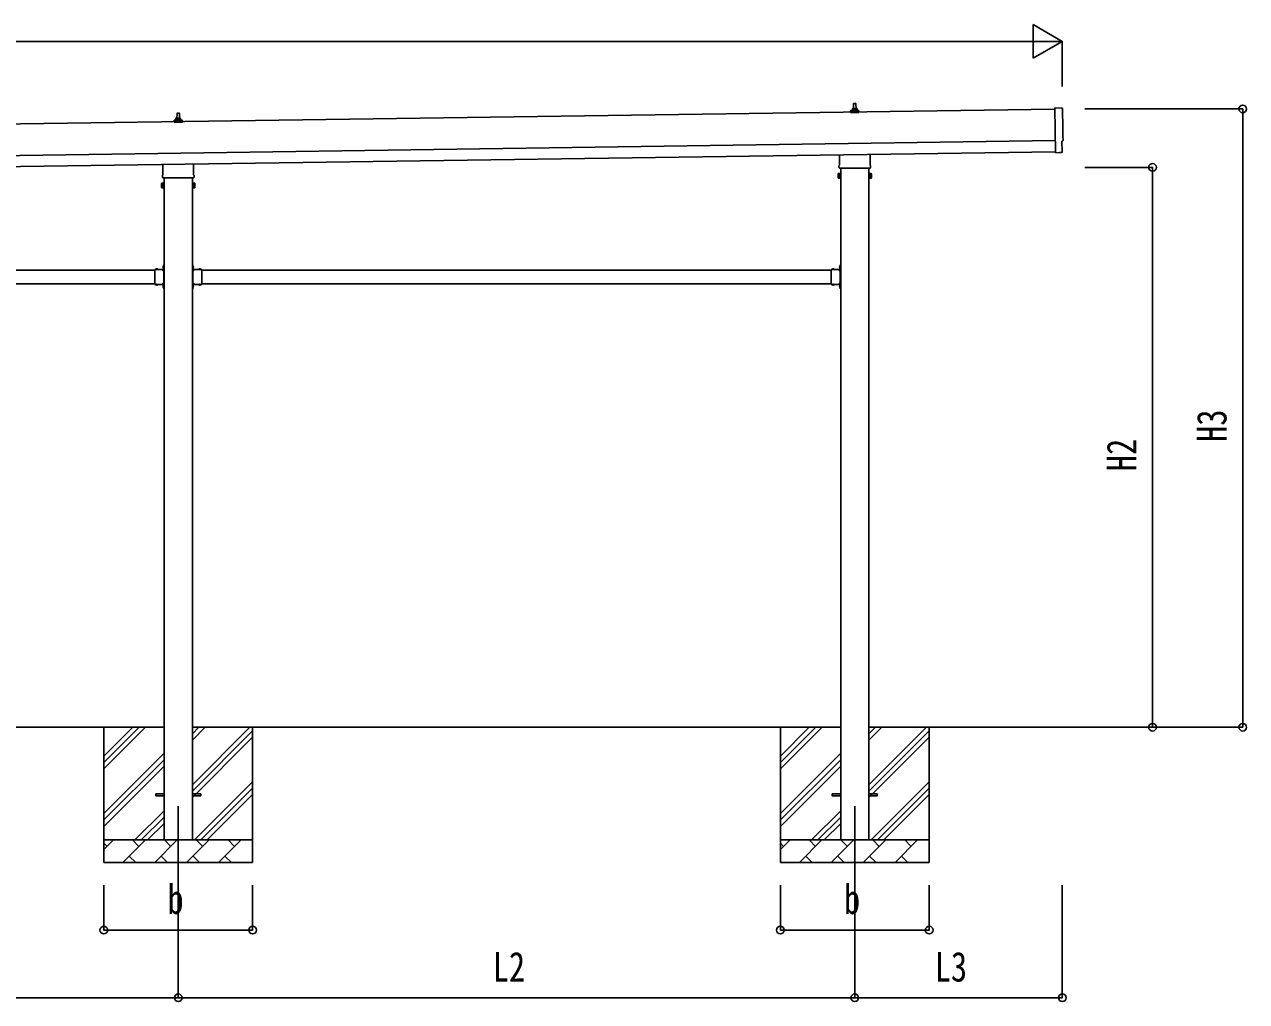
# Model space of a CAD drawing. Units: millimetres, scale not verified. Extents: x -16820 to 16820, y -11880 to 11880.
# Drawn here: x -904 to 4515, y -6418 to -2083 of the extents above; entities that cross this region are included whole.
import ezdxf
from ezdxf.enums import TextEntityAlignment as Align

# ---------------------------------------------------------------- set-up
doc = ezdxf.new("R2010")
doc.units = ezdxf.units.MM
doc.header["$LTSCALE"] = 60
for name, color, linetype in [('0-4_YKK_12', 2, 'Continuous'), ('0-5_YKK_13', 4, 'Continuous'), ('0-6_YKK_A1', 4, 'Continuous'), ('0-7_YKK_D', 6, 'Continuous')]:
    doc.layers.add(name, color=color, linetype=linetype)
doc.styles.add('ＭＳ ゴシック', font='')
doc.styles.get('ＭＳ ゴシック').set_extended_font_data('MS Gothic')

msp = doc.modelspace()

# ---------------------------------------------------------------- linework, layer by layer
at = {"layer": '0-4_YKK_12'}
for p, q in [((-222.35, -5551.19), (-222.35, -6051.19)), ((2777.65, -5551.19), (2777.65, -6051.19))]:
    msp.add_line(p, q, dxfattribs=at)
at = {"layer": '0-5_YKK_13'}
for p, q in [((2771.65, -2458.35), (2772.38, -2434.83)), ((2773.38, -2433.85), (2781.93, -2433.85)), ((2782.93, -2434.83), (2783.65, -2458.35)), ((-228.35, -2501.21), (-227.62, -2477.69)), ((-226.62, -2476.71), (-218.07, -2476.71)), ((-217.07, -2477.69), (-216.35, -2501.21)), ((2759.4, -2473.85), (2759.4, -2466.14)), ((2795.9, -2473.85), (2759.4, -2473.85)), ((2759.79, -2465.35), (2795.52, -2465.35)), ((2760.17, -2465.17), (2766.89, -2463.54)), ((2767.27, -2463.35), (2788.04, -2463.35)), ((2767.65, -2462.57), (2767.65, -2458.35)), ((2768.65, -2458.35), (2786.65, -2458.35)), ((2787.65, -2462.57), (2787.65, -2458.35)), ((2795.14, -2465.17), (2788.42, -2463.54)), ((2795.9, -2473.85), (2795.9, -2466.14)), ((-240.6, -2516.71), (-240.6, -2509)), ((-204.1, -2516.71), (-240.6, -2516.71)), ((-240.21, -2508.21), (-204.48, -2508.21)), ((-239.83, -2508.03), (-233.11, -2506.4)), ((-232.73, -2506.21), (-211.96, -2506.21)), ((-232.35, -2505.42), (-232.35, -2501.21)), ((-231.35, -2501.21), (-213.35, -2501.21)), ((-212.35, -2505.42), (-212.35, -2501.21)), ((-204.86, -2508.03), (-211.58, -2506.4)), ((-204.1, -2516.71), (-204.1, -2509)), ((3667.8, -2651.27), (3667.81, -2652.27)), ((3687.44, -2651.99), (3694.36, -2651.53)), ((-290.65, -2750.7), (-290.65, -2705.05)), ((-154.05, -2703.1), (-154.05, -2750.7)), ((2709.35, -2707.84), (2709.35, -2662.2)), ((2845.95, -2660.24), (2845.95, -2707.84)), ((-292.35, -2759.47), (-292.35, -2753.97)), ((-154.41, -2762.97), (-290.28, -2762.97)), ((-152.35, -2753.97), (-152.35, -2759.47)), ((2703.65, -2746.12), (2704.41, -2744.8)), ((2703.65, -2746.12), (2703.65, -2763.12)), ((2703.65, -2763.12), (2704.41, -2764.43)), ((2710.65, -2749.71), (2704.41, -2749.71)), ((2710.65, -2759.52), (2704.41, -2759.52)), ((2707.65, -2716.62), (2707.65, -2711.12)), ((2845.59, -2720.12), (2709.72, -2720.12)), ((2713.15, -2763.82), (2710.65, -2763.82)), ((2842.15, -2763.82), (2844.65, -2763.82)), ((2844.65, -2749.71), (2850.89, -2749.71)), ((2844.65, -2759.52), (2850.89, -2759.52)), ((2847.65, -2711.12), (2847.65, -2716.62)), ((2851.65, -2746.12), (2850.89, -2744.8)), ((2851.65, -2763.12), (2850.89, -2764.43)), ((2851.65, -2746.12), (2851.65, -2763.12)), ((-296.35, -2788.97), (-295.59, -2787.66)), ((-296.35, -2788.97), (-296.35, -2805.97)), ((-296.35, -2805.97), (-295.59, -2807.29)), ((-289.35, -2792.57), (-295.59, -2792.57)), ((-289.35, -2802.38), (-295.59, -2802.38)), ((-289.35, -2807.29), (-295.59, -2807.29)), ((-286.85, -2806.67), (-289.35, -2806.67)), ((-157.85, -2806.67), (-155.35, -2806.67)), ((-155.35, -2792.57), (-149.11, -2792.57)), ((-155.35, -2802.38), (-149.11, -2802.38)), ((-155.35, -2807.29), (-149.11, -2807.29)), ((-148.35, -2788.97), (-149.11, -2787.66)), ((-148.35, -2805.97), (-149.11, -2807.29)), ((-148.35, -2788.97), (-148.35, -2805.97)), ((2710.65, -2764.43), (2704.41, -2764.43)), ((2844.65, -2764.43), (2850.89, -2764.43)), ((-326.85, -3170.19), (-326.85, -3236.19)), ((-326.85, -3170.19), (-286.85, -3170.19)), ((-323.75, -3169.68), (-323.75, -3170.19)), ((-323.75, -3170.19), (-311.95, -3170.19)), ((-287.36, -3154.29), (-286.85, -3154.29)), ((-286.85, -3150.19), (-284.85, -3150.19)), ((-286.85, -3150.19), (-286.85, -3170.19)), ((-286.85, -3154.29), (-286.85, -3166.09)), ((-284.85, -3157.19), (-286.85, -3157.19)), ((-284.85, -3163.19), (-286.85, -3163.19)), ((-286.85, -3174.19), (-286.85, -3232.19)), ((-284.85, -3150.19), (-284.85, -3170.19)), ((-157.85, -3150.19), (-159.85, -3150.19)), ((-159.85, -3150.19), (-159.85, -3170.19)), ((-159.85, -3157.19), (-157.85, -3157.19)), ((-159.85, -3163.19), (-157.85, -3163.19)), ((-157.85, -3150.19), (-157.85, -3170.19)), ((-157.34, -3154.29), (-157.85, -3154.29)), ((-157.85, -3154.29), (-157.85, -3166.09)), ((-117.85, -3170.19), (-157.85, -3170.19)), ((-157.85, -3174.19), (-157.85, -3232.19)), ((-120.95, -3170.19), (-132.75, -3170.19)), ((-120.95, -3169.68), (-120.95, -3170.19)), ((-117.85, -3170.19), (-117.85, -3236.19)), ((2673.15, -3170.19), (2673.15, -3236.19)), ((2673.15, -3170.19), (2713.15, -3170.19)), ((2676.25, -3169.68), (2676.25, -3170.19)), ((2676.25, -3170.19), (2688.05, -3170.19)), ((2712.64, -3154.29), (2713.15, -3154.29)), ((2713.15, -3150.19), (2715.15, -3150.19)), ((2713.15, -3150.19), (2713.15, -3170.19)), ((2713.15, -3154.29), (2713.15, -3166.09)), ((2715.15, -3157.19), (2713.15, -3157.19)), ((2715.15, -3163.19), (2713.15, -3163.19)), ((2713.15, -3174.19), (2713.15, -3232.19)), ((2715.15, -3150.19), (2715.15, -3170.19)), ((-326.85, -3236.19), (-286.85, -3236.19)), ((-323.75, -3236.7), (-323.75, -3236.19)), ((-323.75, -3236.19), (-311.95, -3236.19)), ((-286.85, -3234.19), (-290.85, -3234.19)), ((-287.36, -3240.29), (-286.85, -3240.29)), ((-286.85, -3236.19), (-286.85, -3256.19)), ((-286.85, -3240.29), (-286.85, -3252.09)), ((-284.85, -3243.19), (-286.85, -3243.19)), ((-284.85, -3249.19), (-286.85, -3249.19)), ((-284.85, -3236.19), (-284.85, -3256.19)), ((-159.85, -3236.19), (-159.85, -3256.19)), ((-159.85, -3243.19), (-157.85, -3243.19)), ((-159.85, -3249.19), (-157.85, -3249.19)), ((-157.85, -3234.19), (-153.85, -3234.19)), ((-157.85, -3236.19), (-157.85, -3256.19)), ((-117.85, -3236.19), (-157.85, -3236.19)), ((-157.34, -3240.29), (-157.85, -3240.29)), ((-157.85, -3240.29), (-157.85, -3252.09)), ((-120.95, -3236.19), (-132.75, -3236.19)), ((-120.95, -3236.7), (-120.95, -3236.19)), ((2673.15, -3236.19), (2713.15, -3236.19)), ((2676.25, -3236.7), (2676.25, -3236.19)), ((2676.25, -3236.19), (2688.05, -3236.19)), ((2713.15, -3234.19), (2709.15, -3234.19)), ((2712.64, -3240.29), (2713.15, -3240.29)), ((2713.15, -3236.19), (2713.15, -3256.19)), ((2713.15, -3240.29), (2713.15, -3252.09)), ((2715.15, -3243.19), (2713.15, -3243.19)), ((2715.15, -3249.19), (2713.15, -3249.19)), ((2715.15, -3236.19), (2715.15, -3256.19)), ((-286.85, -3256.19), (-284.85, -3256.19)), ((-157.85, -3256.19), (-159.85, -3256.19)), ((2713.15, -3256.19), (2715.15, -3256.19)), ((-322.35, -5496.69), (-284.85, -5496.69)), ((-322.35, -5505.69), (-322.35, -5496.69)), ((-322.35, -5505.69), (-284.85, -5505.69)), ((-159.85, -5496.69), (-122.35, -5496.69)), ((-159.85, -5505.69), (-122.35, -5505.69)), ((-122.35, -5505.69), (-122.35, -5496.69)), ((2677.65, -5496.69), (2715.15, -5496.69)), ((2677.65, -5505.69), (2677.65, -5496.69)), ((2677.65, -5505.69), (2715.15, -5505.69)), ((2840.15, -5496.69), (2877.65, -5496.69)), ((2840.15, -5505.69), (2877.65, -5505.69)), ((2877.65, -5505.69), (2877.65, -5496.69))]:
    msp.add_line(p, q, dxfattribs=at)
for points in [[(3696.56, -2454.64), (3664.97, -2453.44), (3667.8, -2651.27)], [(3686.69, -2651.73), (3686.02, -2651.11), (3667.81, -2652.28)], [(3697.15, -2648.5), (3696.48, -2601.48), (3697.08, -2601.47)], [(2710.65, -2764.43), (2710.65, -2744.8), (2704.41, -2744.8)], [(2710.65, -2763.82), (2710.65, -2745.42), (2713.15, -2745.42)], [(2844.65, -2763.82), (2844.65, -2745.42), (2842.15, -2745.42)], [(2844.65, -2764.43), (2844.65, -2744.8), (2850.89, -2744.8)], [(-289.35, -2807.29), (-289.35, -2787.66), (-295.59, -2787.66)], [(-289.35, -2806.67), (-289.35, -2788.27), (-286.85, -2788.27)], [(-155.35, -2806.67), (-155.35, -2788.27), (-157.85, -2788.27)], [(-155.35, -2807.29), (-155.35, -2787.66), (-149.11, -2787.66)], [(-323.75, -3169.68), (-311.95, -3169.68), (-311.95, -3170.19)], [(-320.35, -3167.58), (-318.99, -3170.35), (-317.85, -3170.96)], [(-315.35, -3167.58), (-316.7, -3170.35), (-317.85, -3170.96)], [(-286.85, -3174.19), (-290.85, -3174.19), (-290.85, -3172.19), (-286.85, -3172.19)], [(-289.46, -3157.69), (-286.68, -3159.04), (-286.07, -3160.19)], [(-289.46, -3162.69), (-286.68, -3161.33), (-286.07, -3160.19)], [(-287.36, -3154.29), (-287.36, -3166.09), (-286.85, -3166.09)], [(-155.24, -3157.69), (-158.01, -3159.04), (-158.62, -3160.19)], [(-155.24, -3162.69), (-158.01, -3161.33), (-158.62, -3160.19)], [(-157.34, -3154.29), (-157.34, -3166.09), (-157.85, -3166.09)], [(-157.85, -3174.19), (-153.85, -3174.19), (-153.85, -3172.19), (-157.85, -3172.19)], [(-120.95, -3169.68), (-132.75, -3169.68), (-132.75, -3170.19)], [(-129.35, -3167.58), (-127.99, -3170.35), (-126.85, -3170.96)], [(-124.35, -3167.58), (-125.7, -3170.35), (-126.85, -3170.96)], [(2676.25, -3169.68), (2688.05, -3169.68), (2688.05, -3170.19)], [(2679.65, -3167.58), (2681.01, -3170.35), (2682.15, -3170.96)], [(2684.65, -3167.58), (2683.3, -3170.35), (2682.15, -3170.96)], [(2713.15, -3174.19), (2709.15, -3174.19), (2709.15, -3172.19), (2713.15, -3172.19)], [(2710.54, -3157.69), (2713.32, -3159.04), (2713.93, -3160.19)], [(2710.54, -3162.69), (2713.32, -3161.33), (2713.93, -3160.19)], [(2712.64, -3154.29), (2712.64, -3166.09), (2713.15, -3166.09)], [(-323.75, -3236.7), (-311.95, -3236.7), (-311.95, -3236.19)], [(-320.35, -3238.8), (-318.99, -3236.02), (-317.85, -3235.41)], [(-315.35, -3238.8), (-316.7, -3236.02), (-317.85, -3235.41)], [(-286.85, -3232.19), (-290.85, -3232.19), (-290.85, -3234.19)], [(-289.46, -3243.69), (-286.68, -3245.04), (-286.07, -3246.19)], [(-289.46, -3248.69), (-286.68, -3247.33), (-286.07, -3246.19)], [(-287.36, -3240.29), (-287.36, -3252.09), (-286.85, -3252.09)], [(-155.24, -3243.69), (-158.01, -3245.04), (-158.62, -3246.19)], [(-155.24, -3248.69), (-158.01, -3247.33), (-158.62, -3246.19)], [(-157.85, -3232.19), (-153.85, -3232.19), (-153.85, -3234.19)], [(-157.34, -3240.29), (-157.34, -3252.09), (-157.85, -3252.09)], [(-120.95, -3236.7), (-132.75, -3236.7), (-132.75, -3236.19)], [(-129.35, -3238.8), (-127.99, -3236.02), (-126.85, -3235.41)], [(-124.35, -3238.8), (-125.7, -3236.02), (-126.85, -3235.41)], [(2676.25, -3236.7), (2688.05, -3236.7), (2688.05, -3236.19)], [(2679.65, -3238.8), (2681.01, -3236.02), (2682.15, -3235.41)], [(2684.65, -3238.8), (2683.3, -3236.02), (2682.15, -3235.41)], [(2713.15, -3232.19), (2709.15, -3232.19), (2709.15, -3234.19)], [(2710.54, -3243.69), (2713.32, -3245.04), (2713.93, -3246.19)], [(2710.54, -3248.69), (2713.32, -3247.33), (2713.93, -3246.19)], [(2712.64, -3240.29), (2712.64, -3252.09), (2713.15, -3252.09)]]:
    msp.add_lwpolyline(points, dxfattribs=at)
for points in [[(2713.15, -2765.12), (2713.15, -2744.12), (2715.15, -2744.12), (2715.15, -2765.12)], [(2842.15, -2765.12), (2842.15, -2744.12), (2840.15, -2744.12), (2840.15, -2765.12)], [(-286.85, -2807.97), (-286.85, -2786.97), (-284.85, -2786.97), (-284.85, -2807.97)], [(-157.85, -2807.97), (-157.85, -2786.97), (-159.85, -2786.97), (-159.85, -2807.97)]]:
    msp.add_lwpolyline(points, close=True, dxfattribs=at)
for centre, radius, start, end in [((2773.38, -2434.85), 1, 90, 178.60509), ((2781.93, -2434.85), 1, 1.39491, 90), ((-226.62, -2477.71), 1, 90, 178.60509), ((-218.07, -2477.71), 1, 1.39491, 90), ((2760.4, -2466.14), 1, 103.62699, 180), ((2766.65, -2462.57), 1, 283.62699, 0), ((2771.74, -2458.99), 4.13, 90, 171.17633), ((2768.65, -2459.35), 1, 90, 180), ((2780.99, -2458.35), 4.83, 133.60282, 180), ((2774.32, -2458.35), 4.83, 0, 46.39718), ((2783.57, -2458.99), 4.13, 8.82367, 90), ((2786.65, -2459.35), 1, 0, 90), ((2788.65, -2462.57), 1, 180, 256.37301), ((2794.9, -2466.14), 1, 0, 76.37301), ((-239.6, -2509), 1, 103.62699, 180), ((-233.35, -2505.42), 1, 283.62699, 0), ((-228.26, -2501.85), 4.13, 90, 171.17633), ((-231.35, -2502.21), 1, 90, 180), ((-219.01, -2501.21), 4.83, 133.60282, 180), ((-225.68, -2501.21), 4.83, 0, 46.39718), ((-216.43, -2501.85), 4.13, 8.82367, 90), ((-213.35, -2502.21), 1, 0, 90), ((-211.35, -2505.42), 1, 180, 256.37301), ((-205.1, -2509), 1, 0, 76.37301), ((2711.65, -2711.12), 4, 125.09963, 180), ((2843.65, -2711.12), 4, 0, 54.90037), ((-288.35, -2753.97), 4, 125.09963, 180), ((-288.35, -2759.47), 4, 180, 194.47751), ((-288.35, -2759.47), 4, 194.47751, 241.04498), ((-156.35, -2759.47), 4, 298.95502, 345.52249), ((-156.35, -2753.97), 4, 0, 54.90037), ((-156.35, -2759.47), 4, 345.52249, 0), ((2719.89, -2754.62), 16.24, 162.41205, 197.58795), ((2708, -2747.25), 4.34, 145.61575, 214.38425), ((2708, -2761.98), 4.34, 145.61575, 214.38425), ((2711.65, -2716.62), 4, 180, 194.47751), ((2711.65, -2716.62), 4, 194.47751, 241.04498), ((2843.65, -2716.62), 4, 298.95502, 345.52249), ((2843.65, -2716.62), 4, 345.52249, 0), ((2835.41, -2754.62), 16.24, 342.41205, 17.58795), ((2847.31, -2747.25), 4.34, 325.61575, 34.38425), ((2847.31, -2761.98), 4.34, 325.61575, 34.38425), ((-292, -2790.11), 4.34, 145.61575, 214.38425), ((-280.11, -2797.47), 16.24, 162.41205, 197.58795), ((-292, -2804.83), 4.34, 145.61575, 214.38425), ((-164.59, -2797.47), 16.24, 342.41205, 17.58795), ((-152.69, -2790.11), 4.34, 325.61575, 34.38425), ((-152.69, -2804.83), 4.34, 325.61575, 34.38425), ((-317.85, -3175.42), 8.23, 44.2189, 135.7811), ((-281.61, -3160.19), 8.23, 134.2189, 225.7811), ((-286.85, -3170.19), 2, 270, 0), ((-157.85, -3170.19), 2, 180, 270), ((-163.08, -3160.19), 8.23, 314.2189, 45.7811), ((-126.85, -3175.42), 8.23, 44.2189, 135.7811), ((2682.15, -3175.42), 8.23, 44.2189, 135.7811), ((2718.39, -3160.19), 8.23, 134.2189, 225.7811), ((2713.15, -3170.19), 2, 270, 0), ((-317.85, -3230.95), 8.23, 224.2189, 315.7811), ((-281.61, -3246.19), 8.23, 134.2189, 225.7811), ((-286.85, -3236.19), 2, 0, 90), ((-157.85, -3236.19), 2, 90, 180), ((-163.08, -3246.19), 8.23, 314.2189, 45.7811), ((-126.85, -3230.95), 8.23, 224.2189, 315.7811), ((2682.15, -3230.95), 8.23, 224.2189, 315.7811), ((2718.39, -3246.19), 8.23, 134.2189, 225.7811), ((2713.15, -3236.19), 2, 0, 90)]:
    msp.add_arc(centre, radius, start, end, dxfattribs=at)
for centre, major_axis, ratio, start_param, end_param in [((3696.45, -2457.64), (3, 0.04), 0.99863, 6.2683889, 7.8016218), ((8462.83, -2459.98), (-4762.89, -68.04), 0.99863, 6.2683889, 6.2976778), ((3697.02, -2597.07), (4.41, 0.06), 0.99863, 4.712389, 6.2976778), ((3687.37, -2650.99), (0.737, -0.68), 0.9974, 4.712389, 5.5252311), ((3694.15, -2648.54), (2.21, -2.04), 0.9974, 5.5252311, 7.0411395)]:
    msp.add_ellipse(centre, major_axis=major_axis, ratio=ratio, start_param=start_param, end_param=end_param, dxfattribs=at)
at = {"layer": '0-6_YKK_A1'}
for p, q in [((3665.04, -2458.52), (-1699.91, -2535.17)), ((-1697.91, -2675.15), (3667.04, -2598.51)), ((-1697.19, -2725.15), (3667.76, -2648.5)), ((-284.85, -2762.97), (-284.85, -5701.19)), ((-159.85, -5701.19), (-159.85, -2762.97)), ((2715.15, -2720.12), (2715.15, -5701.19)), ((2840.15, -5701.19), (2840.15, -2720.12)), ((-3117.85, -3173.19), (-326.85, -3173.19)), ((-290.85, -3173.19), (-285.35, -3173.19)), ((-285.35, -3173.19), (-285.35, -3233.19)), ((-153.85, -3173.19), (-159.35, -3173.19)), ((-159.35, -3173.19), (-159.35, -3233.19)), ((-117.85, -3173.19), (2673.15, -3173.19)), ((2709.15, -3173.19), (2714.65, -3173.19)), ((2714.65, -3173.19), (2714.65, -3233.19)), ((-3117.85, -3233.19), (-326.85, -3233.19)), ((-290.85, -3233.19), (-285.35, -3233.19)), ((-153.85, -3233.19), (-159.35, -3233.19)), ((-117.85, -3233.19), (2673.15, -3233.19)), ((2709.15, -3233.19), (2714.65, -3233.19)), ((-284.85, -5201.19), (-3159.85, -5201.19)), ((-552.35, -5201.19), (-552.35, -5801.19)), ((-552.35, -5386.24), (-367.3, -5201.19)), ((-552.35, -5357.95), (-395.58, -5201.19)), ((-552.35, -5329.67), (-423.86, -5201.19)), ((2715.15, -5201.19), (-159.85, -5201.19)), ((-159.85, -5456.29), (95.25, -5201.19)), ((-159.85, -5258.3), (-102.74, -5201.19)), ((-159.85, -5230.01), (-131.02, -5201.19)), ((107.65, -5201.19), (107.65, -5801.19)), ((2447.65, -5201.19), (2447.65, -5801.19)), ((2447.65, -5386.24), (2632.7, -5201.19)), ((2447.65, -5357.95), (2604.42, -5201.19)), ((2447.65, -5329.67), (2576.14, -5201.19)), ((4128.53, -5201.19), (2840.15, -5201.19)), ((2840.15, -5456.29), (3095.25, -5201.19)), ((2840.15, -5258.3), (2897.26, -5201.19)), ((2840.15, -5230.01), (2868.98, -5201.19)), ((3107.65, -5201.19), (3107.65, -5801.19)), ((-159.85, -5484.57), (107.65, -5217.07)), ((-159.85, -5512.85), (107.65, -5245.35)), ((2840.15, -5484.57), (3107.65, -5217.07)), ((2840.15, -5512.85), (3107.65, -5245.35)), ((-552.35, -5584.23), (-284.85, -5316.73)), ((-552.35, -5612.51), (-284.85, -5345.01)), ((2447.65, -5584.23), (2715.15, -5316.73)), ((2447.65, -5612.51), (2715.15, -5345.01)), ((-552.35, -5640.8), (-284.85, -5373.3)), ((2447.65, -5640.8), (2715.15, -5373.3)), ((-150.19, -5701.19), (107.65, -5443.34)), ((-121.9, -5701.19), (107.65, -5471.63)), ((2849.81, -5701.19), (3107.65, -5443.34)), ((2878.1, -5701.19), (3107.65, -5471.63)), ((-93.62, -5701.19), (107.65, -5499.91)), ((2906.38, -5701.19), (3107.65, -5499.91)), ((-414.75, -5701.19), (-284.85, -5571.29)), ((2585.25, -5701.19), (2715.15, -5571.29)), ((-386.46, -5701.19), (-284.85, -5599.57)), ((-358.18, -5701.19), (-284.85, -5627.85)), ((2613.54, -5701.19), (2715.15, -5599.57)), ((2641.82, -5701.19), (2715.15, -5627.85)), ((-552.35, -5701.19), (107.65, -5701.19)), ((-552.35, -5744.08), (-509.45, -5701.19)), ((-538.01, -5729.74), (-552.35, -5715.4)), ((-468.03, -5801.19), (-368.03, -5701.19)), ((-396.59, -5729.74), (-425.14, -5701.19)), ((-326.61, -5801.19), (-226.61, -5701.19)), ((-255.16, -5729.74), (-283.72, -5701.19)), ((-185.19, -5801.19), (-85.19, -5701.19)), ((-113.74, -5729.74), (-142.3, -5701.19)), ((-43.77, -5801.19), (56.23, -5701.19)), ((27.68, -5729.74), (-0.87, -5701.19)), ((104.37, -5701.19), (107.65, -5697.9)), ((2447.65, -5701.19), (3107.65, -5701.19)), ((2447.65, -5744.08), (2490.55, -5701.19)), ((2461.99, -5729.74), (2447.65, -5715.4)), ((2531.97, -5801.19), (2631.97, -5701.19)), ((2603.41, -5729.74), (2574.86, -5701.19)), ((2673.39, -5801.19), (2773.39, -5701.19)), ((2744.84, -5729.74), (2716.28, -5701.19)), ((2814.81, -5801.19), (2914.81, -5701.19)), ((2886.26, -5729.74), (2857.7, -5701.19)), ((2956.23, -5801.19), (3056.23, -5701.19)), ((3027.68, -5729.74), (2999.13, -5701.19)), ((3104.37, -5701.19), (3107.65, -5697.9)), ((-439.48, -5772.63), (-410.92, -5801.19)), ((-298.06, -5772.63), (-269.5, -5801.19)), ((-156.64, -5772.63), (-128.08, -5801.19)), ((-15.21, -5772.63), (13.34, -5801.19)), ((2560.52, -5772.63), (2589.08, -5801.19)), ((2701.94, -5772.63), (2730.5, -5801.19)), ((2843.36, -5772.63), (2871.92, -5801.19)), ((2984.79, -5772.63), (3013.34, -5801.19)), ((107.65, -5801.19), (-552.35, -5801.19)), ((3107.65, -5801.19), (2447.65, -5801.19))]:
    msp.add_line(p, q, dxfattribs=at)
at = {"layer": '0-7_YKK_D'}
for p, q in [((3698.06, -2158.08), (3568.15, -2083.08)), ((3568.15, -2083.08), (3568.15, -2233.08)), ((3548.06, -2158.08), (-6990.87, -2158.08)), ((3698.06, -2158.08), (3438.25, -2158.08)), ((3698.06, -2158.08), (3568.15, -2233.08)), ((3698.06, -2358.08), (3698.06, -2157.08)), ((3798.06, -2458.08), (4499.06, -2458.08)), ((4498.06, -5201.19), (4498.06, -2458.08)), ((3798.06, -2717.62), (4099.06, -2717.62)), ((4098.06, -5201.19), (4098.06, -2717.62)), ((3798.06, -5201.19), (4099.06, -5201.19)), ((3798.06, -5201.19), (4499.06, -5201.19)), ((-552.35, -5901.19), (-552.35, -6102.19)), ((-222.35, -5901.19), (-222.35, -6402.19)), ((-222.35, -5901.19), (-222.35, -6402.19)), ((107.65, -5901.19), (107.65, -6102.19)), ((2447.65, -5901.19), (2447.65, -6102.19)), ((2777.65, -5901.19), (2777.65, -6402.19)), ((2777.65, -5901.19), (2777.65, -6402.19)), ((3107.65, -5901.19), (3107.65, -6102.19)), ((3698.06, -5901.19), (3698.06, -6402.19)), ((-552.35, -6101.19), (107.65, -6101.19)), ((2447.65, -6101.19), (3107.65, -6101.19)), ((-3222.35, -6401.19), (-222.35, -6401.19)), ((-222.35, -6401.19), (2777.65, -6401.19)), ((2777.65, -6401.19), (3698.06, -6401.19))]:
    msp.add_line(p, q, dxfattribs=at)
for centre in [(4498.06, -2458.08), (4098.06, -2717.62), (4098.06, -5201.19), (4498.06, -5201.19), (-552.35, -6101.19), (107.65, -6101.19), (2447.65, -6101.19), (3107.65, -6101.19), (-222.35, -6401.19), (-222.35, -6401.19), (2777.65, -6401.19), (2777.65, -6401.19), (3698.06, -6401.19)]:
    msp.add_circle(centre, 17, dxfattribs=at)

# ---------------------------------------------------------------- texts
at = {"layer": '0-7_YKK_D', "style": 'ＭＳ ゴシック', "width": 0.8}
for s, p in [('H3', (4466.06, -3935.23)), ('H2', (4066.06, -4065))]:
    msp.add_text(s, height=132, rotation=90, dxfattribs=at).set_placement(p, align=Align.BOTTOM_LEFT)
for s, p in [('b', (-270.35, -6069.19)), ('b', (2729.65, -6069.19)), ('L2', (1172.05, -6369.19)), ('L3', (3132.25, -6369.19))]:
    msp.add_text(s, height=132, dxfattribs=at).set_placement(p, align=Align.BOTTOM_LEFT)

doc.saveas('drawing.dxf')
